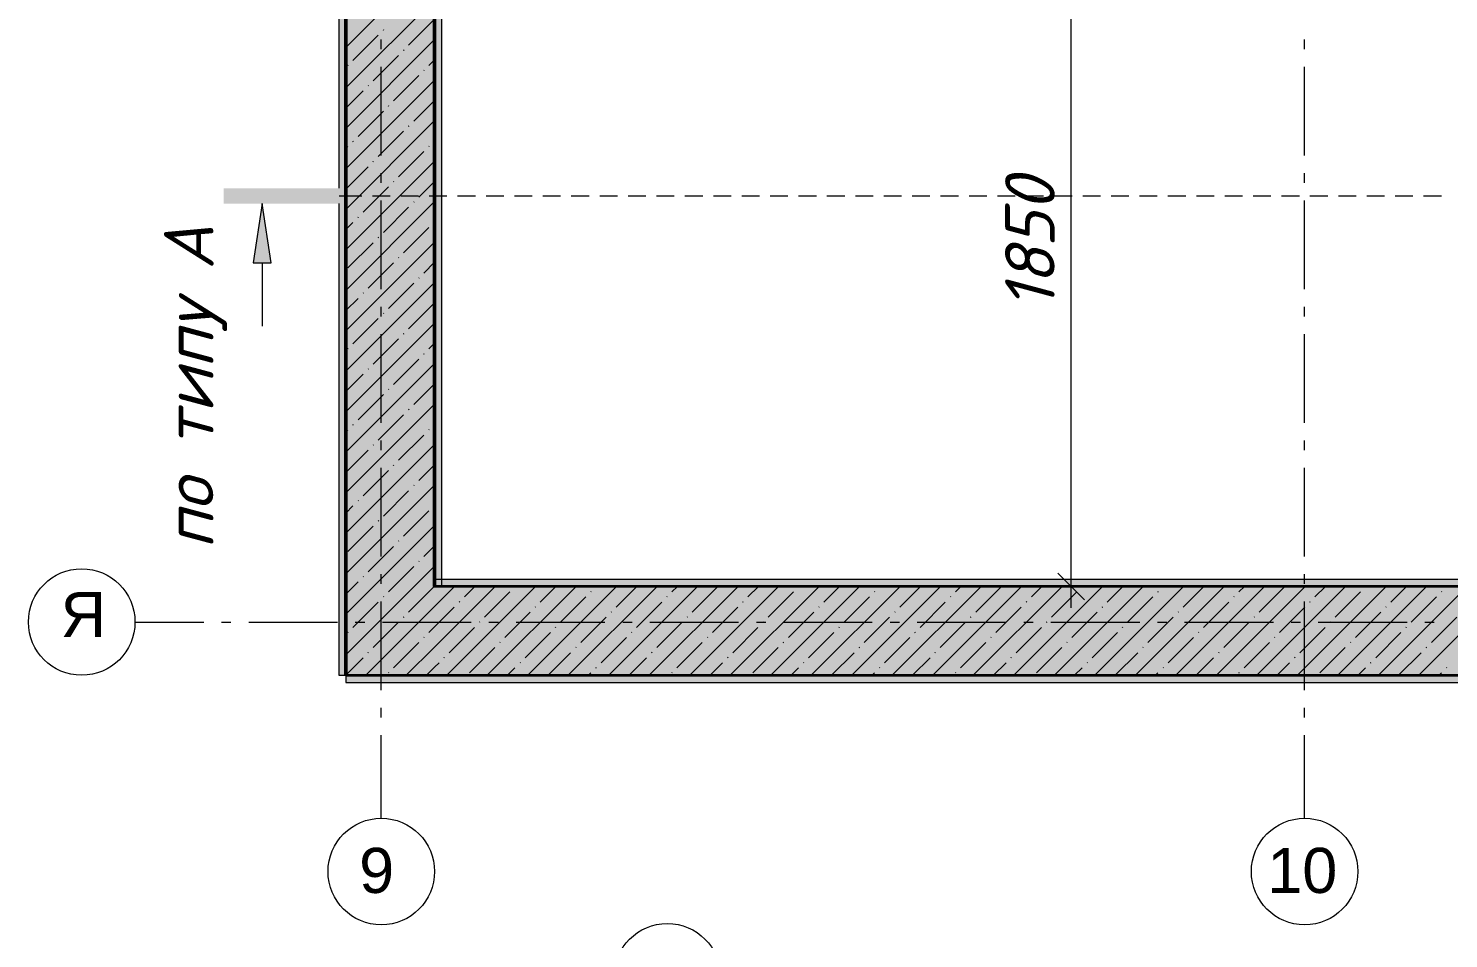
# Model space of a CAD drawing. Header units: millimetres. Extents: x -81576 to 1046824, y -248937 to 691537.
# Drawn here: x -65802 to -57805, y 637622 to 642749 of the extents above; entities that cross this region are included whole.
import ezdxf

# ---------------------------------------------------------------- set-up
doc = ezdxf.new("R2010")
doc.units = ezdxf.units.MM
doc.layers.add('PDF _Геометрия', color=7, linetype='Continuous', true_color=0x1d1d1d)
doc.layers.add('PDF _Сплошная заливка', color=7, linetype='Continuous', true_color=0xffffff)
doc.layers.add('PDF _Текст', color=7, linetype='Continuous')
doc.styles.add('PDF ArialMT', font='arial.ttf')
doc.styles.add('PDF ISOCPEUR Italic', font='isocpeui.ttf')

msp = doc.modelspace()

# ---------------------------------------------------------------- hatches: boundary and pattern name
at = {"layer": 'PDF _Сплошная заливка', "true_color": 0x636466, "transparency": 33554559}
for points in [[(-63475.4, 639645.2), (-63475.1, 639645.2), (-63475.1, 646365.2), (-63515.1, 646365.2), (-63515.1, 639645.2)], [(-64055.1, 639105.2), (-64015.1, 639105.2), (-64015.1, 645905.2), (-64055.1, 645905.2), (-64055.1, 641848.5), (-64052, 641848.5), (-64052, 641761.8), (-64055.1, 641761.8), (-64055.1, 639605.2)], [(-64436.2, 641761.8), (-64052, 641761.8), (-64052, 641848.5), (-64702, 641848.5), (-64702, 641761.8), (-64486.2, 641761.8)], [(-46615.1, 639605.2), (-46115.1, 639605.2), (-46115.1, 639645.2), (-63515.1, 639645.2), (-63515.1, 639605.2), (-46842.7, 639605.2)], [(-46615.1, 639105.2), (-46615.1, 639605.2), (-63515.1, 639605.2), (-63515.1, 639105.2), (-46842.7, 639105.2)], [(-46842.7, 639065.2), (-46615.1, 639065.2), (-46615.1, 639105.2), (-64015.1, 639105.2), (-64015.1, 639065.2), (-49115.1, 639065.2)]]:
    msp.add_hatch(color=251, dxfattribs=at).paths.add_polyline_path(points)

# ---------------------------------------------------------------- linework, layer by layer
at = {"layer": 'PDF _Геометрия', "color": 7, "lineweight": 35}
msp.add_lwpolyline([(-45615.1, 638519.5), (-45615.1, 639105.2), (-45615.1, 646405.2), (-45615.1, 646905.2), (-63515.1, 646905.2), (-63515.1, 646405.2), (-46115.1, 646405.2), (-46115.1, 639605.2), (-63515.1, 639605.2), (-63515.1, 645905.2), (-63515.1, 646905.2), (-64515.1, 646905.2), (-64515.1, 645905.2), (-64015.1, 645905.2), (-64015.1, 639105.2), (-63515.1, 639105.2), (-46615.1, 639105.2)], dxfattribs=at)
at = {"layer": 'PDF _Геометрия', "color": 7, "lineweight": 9}
for points in [[(-59929.6, 639485.2), (-59929.6, 643305.2), (-59929.6, 643805.2), (-59929.6, 646525.2)], [(-63815.1, 642632.8), (-63815.1, 642685.7)], [(-58615.1, 642632.8), (-58615.1, 642685.7)], [(-63815.1, 642032.8), (-63815.1, 642532.8)], [(-58615.1, 642032.8), (-58615.1, 642532.8)], [(-63815.1, 641879.9), (-63815.1, 641932.8)], [(-58615.1, 641879.9), (-58615.1, 641932.8)], [(-63815.1, 641279.9), (-63815.1, 641779.9)], [(-58615.1, 641279.9), (-58615.1, 641779.9)], [(-64486.2, 641428.1), (-64486.2, 641071.9)], [(-63815.1, 641126.9), (-63815.1, 641179.9)], [(-58615.1, 641126.9), (-58615.1, 641179.9)], [(-63815.1, 640526.9), (-63815.1, 641026.9)], [(-58615.1, 640526.9), (-58615.1, 641026.9)], [(-63815.1, 640374), (-63815.1, 640426.9)], [(-58615.1, 640374), (-58615.1, 640426.9)], [(-63815.1, 639774), (-63815.1, 640274)], [(-58615.1, 639774), (-58615.1, 640274)], [(-63815.1, 639621.1), (-63815.1, 639674)], [(-58615.1, 639621.1), (-58615.1, 639674)], [(-60035.7, 639605.2), (-59929.6, 639605.2), (-59809.6, 639605.2)], [(-63815.1, 639021.1), (-63815.1, 639521.1)], [(-58615.1, 639021.1), (-58615.1, 639521.1)], [(-65202.4, 639405.2), (-64814.5, 639405.2)], [(-64714.5, 639405.2), (-64661.6, 639405.2)], [(-64561.6, 639405.2), (-64061.6, 639405.2)], [(-63961.6, 639405.2), (-63908.7, 639405.2)], [(-63808.7, 639405.2), (-63308.7, 639405.2)], [(-63208.7, 639405.2), (-63155.8, 639405.2)], [(-63055.8, 639405.2), (-62555.8, 639405.2)], [(-62455.8, 639405.2), (-62402.8, 639405.2)], [(-62302.8, 639405.2), (-61802.8, 639405.2)], [(-61702.8, 639405.2), (-61649.9, 639405.2)], [(-61549.9, 639405.2), (-61049.9, 639405.2)], [(-60949.9, 639405.2), (-60897, 639405.2)], [(-60797, 639405.2), (-60297, 639405.2)], [(-60197, 639405.2), (-60144.1, 639405.2)], [(-60044.1, 639405.2), (-59544.1, 639405.2)], [(-59444.1, 639405.2), (-59391.2, 639405.2)], [(-59291.2, 639405.2), (-58791.2, 639405.2)], [(-58691.2, 639405.2), (-58638.3, 639405.2)], [(-58538.3, 639405.2), (-58038.3, 639405.2)], [(-57938.3, 639405.2), (-57885.3, 639405.2)], [(-63815.1, 638868.2), (-63815.1, 638921.1)], [(-58615.1, 638868.2), (-58615.1, 638921.1)], [(-63815.1, 638299.7), (-63815.1, 638768.2)], [(-58615.1, 638299.7), (-58615.1, 638768.2)]]:
    msp.add_lwpolyline(points, dxfattribs=at)
at = {"layer": 'PDF _Геометрия', "color": 7, "lineweight": 15}
for points in [[(-63515.1, 639605.2), (-63475.1, 639605.2), (-63475.1, 646405.2), (-63515.1, 646405.2), (-63515.1, 645905.2)], [(-64015.1, 645905.2), (-64055.1, 645905.2), (-64055.1, 641848.5)], [(-64055.1, 641761.8), (-64055.1, 639105.2), (-64015.1, 639105.2)]]:
    msp.add_lwpolyline(points, dxfattribs=at)
at = {"layer": 'PDF _Геометрия', "color": 7, "lineweight": 50}
for points in [[(-64015.1, 639105.2), (-64015.1, 645905.2)], [(-63515.1, 645905.2), (-63515.1, 639605.2)]]:
    msp.add_lwpolyline(points, dxfattribs=at)
at = {"layer": 'PDF _Геометрия', "color": 250, "lineweight": 9, "true_color": 0x2c2c2c}
for points in [[(-64015.1, 642642.1), (-63515.1, 643142.1)], [(-64015.1, 642414), (-63515.1, 642914)], [(-63661.1, 642654), (-63518.5, 642796.5)], [(-63803.6, 642739.5), (-63801.3, 642741.9)], [(-64015.1, 642185.9), (-63515.1, 642685.9)], [(-63974.7, 642568.4), (-63832.2, 642711)], [(-63860.7, 642454.4), (-63718.1, 642596.9)], [(-63689.6, 642625.4), (-63687.2, 642627.8)], [(-63547, 642539.9), (-63515.1, 642571.8)], [(-64003.2, 642539.9), (-64000.9, 642542.3)], [(-63746.6, 642340.3), (-63604.1, 642482.9)], [(-63575.5, 642511.4), (-63573.2, 642513.8)], [(-64015.1, 641957.8), (-63515.1, 642457.8)], [(-64015.1, 642299.9), (-63917.7, 642397.4)], [(-63889.2, 642425.9), (-63886.8, 642428.2)], [(-63775.1, 642311.8), (-63772.8, 642314.2)], [(-63632.6, 642226.3), (-63515.1, 642343.7)], [(-63946.2, 642140.7), (-63803.6, 642283.3)], [(-64015.1, 641729.7), (-63515.1, 642229.7)], [(-63832.2, 642026.7), (-63689.6, 642169.3)], [(-63661.1, 642197.8), (-63658.7, 642200.1)], [(-64015.1, 642071.8), (-64003.2, 642083.7)], [(-63974.7, 642112.2), (-63972.3, 642114.6)], [(-63547, 642083.7), (-63544.7, 642086.1)], [(-63518.5, 642112.2), (-63515.1, 642115.6)], [(-64015.1, 641501.6), (-63515.1, 642001.6)], [(-63860.7, 641998.2), (-63858.3, 642000.5)], [(-63718.1, 641912.6), (-63575.5, 642055.2)], [(-64015.1, 641843.7), (-63889.2, 641969.7)], [(-63917.7, 641713.1), (-63775.1, 641855.6)], [(-63746.6, 641884.1), (-63744.2, 641886.5)], [(-63604.1, 641798.6), (-63515.1, 641887.5)], [(-64015.1, 641273.5), (-63515.1, 641773.5)], [(-63632.6, 641770.1), (-63630.2, 641772.4)], [(-63946.2, 641684.5), (-63943.8, 641686.9)], [(-63803.6, 641599), (-63661.1, 641741.6)], [(-64015.1, 641615.6), (-63974.7, 641656)], [(-63689.6, 641485), (-63547, 641627.5)], [(-63518.5, 641656), (-63516.1, 641658.4)], [(-64015.1, 641045.4), (-63515.1, 641545.4)], [(-64003.2, 641399.4), (-63860.7, 641542)], [(-63832.2, 641570.5), (-63829.8, 641572.9)], [(-63718.1, 641456.4), (-63715.7, 641458.8)], [(-63889.2, 641285.4), (-63746.6, 641427.9)], [(-63575.5, 641370.9), (-63515.1, 641431.3)], [(-64015.1, 640817.3), (-63515.1, 641317.3)], [(-63775.1, 641171.3), (-63632.6, 641313.9)], [(-63604.1, 641342.4), (-63601.7, 641344.8)], [(-64015.1, 641159.4), (-63946.2, 641228.3)], [(-63917.7, 641256.9), (-63915.3, 641259.2)], [(-63661.1, 641057.3), (-63518.5, 641199.8)], [(-63974.7, 640971.7), (-63832.2, 641114.3)], [(-63803.6, 641142.8), (-63801.3, 641145.2)], [(-64015.1, 640589.2), (-63515.1, 641089.2)], [(-63860.7, 640857.7), (-63718.1, 641000.2)], [(-63689.6, 641028.8), (-63687.2, 641031.1)], [(-63547, 640943.2), (-63515.1, 640975.1)], [(-64003.2, 640943.2), (-64000.9, 640945.6)], [(-63746.6, 640743.6), (-63604.1, 640886.2)], [(-63575.5, 640914.7), (-63573.2, 640917.1)], [(-64015.1, 640361.1), (-63515.1, 640861.1)], [(-64015.1, 640703.2), (-63917.7, 640800.7)], [(-63889.2, 640829.2), (-63886.8, 640831.5)], [(-63775.1, 640715.1), (-63772.8, 640717.5)], [(-63632.6, 640629.6), (-63515.1, 640747)], [(-63946.2, 640544), (-63803.6, 640686.6)], [(-64015.1, 640133), (-63515.1, 640633)], [(-63832.2, 640430), (-63689.6, 640572.6)], [(-63661.1, 640601.1), (-63658.7, 640603.4)], [(-64015.1, 640475.1), (-64003.2, 640487)], [(-63974.7, 640515.5), (-63972.3, 640517.9)], [(-63547, 640487), (-63544.7, 640489.4)], [(-63518.5, 640515.5), (-63515.1, 640518.9)], [(-64015.1, 639904.9), (-63515.1, 640404.9)], [(-63860.7, 640401.5), (-63858.3, 640403.9)], [(-63718.1, 640316), (-63575.5, 640458.5)], [(-64015.1, 640247), (-63889.2, 640373)], [(-63917.7, 640116.4), (-63775.1, 640258.9)], [(-63746.6, 640287.4), (-63744.2, 640289.8)], [(-63604.1, 640201.9), (-63515.1, 640290.8)], [(-64015.1, 639676.8), (-63515.1, 640176.8)], [(-63632.6, 640173.4), (-63630.2, 640175.8)], [(-63946.2, 640087.9), (-63943.8, 640090.2)], [(-63803.6, 640002.3), (-63661.1, 640144.9)], [(-64015.1, 640018.9), (-63974.7, 640059.3)], [(-63689.6, 639888.3), (-63547, 640030.8)], [(-63518.5, 640059.3), (-63516.1, 640061.7)], [(-64015.1, 639448.7), (-63515.1, 639948.7)], [(-64003.2, 639802.7), (-63860.7, 639945.3)], [(-63832.2, 639973.8), (-63829.8, 639976.2)], [(-63718.1, 639859.8), (-63715.7, 639862.1)], [(-63575.5, 639774.2), (-63515.1, 639834.6)], [(-63889.2, 639688.7), (-63746.6, 639831.2)], [(-64015.1, 639220.6), (-63515.1, 639720.6)], [(-63775.1, 639574.6), (-63632.6, 639717.2)], [(-63604.1, 639745.7), (-63601.7, 639748.1)], [(-64015.1, 639562.7), (-63946.2, 639631.7)], [(-63917.7, 639660.2), (-63915.3, 639662.5)], [(-63902.5, 639105.2), (-63515.1, 639492.5), (-63402.5, 639605.2)], [(-63674.4, 639105.2), (-63515.1, 639264.4), (-63174.4, 639605.2)], [(-63661.1, 639460.6), (-63518.5, 639603.1)], [(-63446.3, 639105.2), (-62946.3, 639605.2)], [(-63347.4, 639546.1), (-63288.4, 639605.2)], [(-63218.2, 639105.2), (-62718.2, 639605.2)], [(-63062.3, 639603.1), (-63060.3, 639605.2)], [(-62990.1, 639105.2), (-62490.1, 639605.2)], [(-62919.8, 639517.6), (-62832.2, 639605.2)], [(-62762, 639105.2), (-62262, 639605.2)], [(-62606.1, 639603.1), (-62604.1, 639605.2)], [(-62533.9, 639105.2), (-62033.9, 639605.2)], [(-62492.1, 639489.1), (-62376, 639605.2)], [(-62305.8, 639105.2), (-61805.8, 639605.2)], [(-62178.4, 639574.6), (-62147.9, 639605.2)], [(-62077.7, 639105.2), (-61577.7, 639605.2)], [(-62064.4, 639460.6), (-61921.8, 639603.1)], [(-61849.6, 639105.2), (-61349.6, 639605.2)], [(-61750.7, 639546.1), (-61691.7, 639605.2)], [(-61621.5, 639105.2), (-61121.5, 639605.2)], [(-61465.6, 639603.1), (-61463.6, 639605.2)], [(-61393.4, 639105.2), (-60893.4, 639605.2)], [(-61323.1, 639517.6), (-61235.5, 639605.2)], [(-61165.3, 639105.2), (-60665.3, 639605.2)], [(-61009.4, 639603.1), (-61007.4, 639605.2)], [(-60937.2, 639105.2), (-60437.2, 639605.2)], [(-60895.4, 639489.1), (-60779.3, 639605.2)], [(-60709.1, 639105.2), (-60209.1, 639605.2)], [(-60581.7, 639574.6), (-60551.2, 639605.2)], [(-60481, 639105.2), (-59981, 639605.2)], [(-60467.7, 639460.6), (-60325.1, 639603.1)], [(-60252.9, 639105.2), (-59752.9, 639605.2)], [(-60154.1, 639546.1), (-60095, 639605.2)], [(-60024.8, 639105.2), (-59524.8, 639605.2)], [(-59868.9, 639603.1), (-59866.9, 639605.2)], [(-59796.7, 639105.2), (-59296.7, 639605.2)], [(-59726.4, 639517.6), (-59638.8, 639605.2)], [(-59568.6, 639105.2), (-59068.6, 639605.2)], [(-59412.7, 639603.1), (-59410.7, 639605.2)], [(-59340.5, 639105.2), (-58840.5, 639605.2)], [(-59298.7, 639489.1), (-59182.6, 639605.2)], [(-59112.4, 639105.2), (-58612.4, 639605.2)], [(-58985.1, 639574.6), (-58954.5, 639605.2)], [(-58884.3, 639105.2), (-58384.3, 639605.2)], [(-58871, 639460.6), (-58728.4, 639603.1)], [(-58656.2, 639105.2), (-58156.2, 639605.2)], [(-58557.4, 639546.1), (-58498.3, 639605.2)], [(-58428.1, 639105.2), (-57928.1, 639605.2)], [(-58272.2, 639603.1), (-58270.2, 639605.2)], [(-58200, 639105.2), (-57700, 639605.2)], [(-58129.7, 639517.6), (-58042.1, 639605.2)], [(-57971.9, 639105.2), (-57471.9, 639605.2)], [(-57816, 639603.1), (-57814, 639605.2)], [(-63974.7, 639375), (-63832.2, 639517.6)], [(-63803.6, 639546.1), (-63801.3, 639548.5)], [(-63376, 639517.6), (-63373.6, 639520)], [(-63233.4, 639432.1), (-63090.8, 639574.6)], [(-62805.7, 639403.6), (-62663.1, 639546.1)], [(-62634.6, 639574.6), (-62632.3, 639577)], [(-62378, 639375), (-62235.5, 639517.6)], [(-62206.9, 639546.1), (-62204.6, 639548.5)], [(-61779.3, 639517.6), (-61776.9, 639520)], [(-61636.7, 639432.1), (-61494.1, 639574.6)], [(-61209, 639403.6), (-61066.5, 639546.1)], [(-61037.9, 639574.6), (-61035.6, 639577)], [(-60781.3, 639375), (-60638.8, 639517.6)], [(-60610.3, 639546.1), (-60607.9, 639548.5)], [(-60182.6, 639517.6), (-60180.2, 639520)], [(-60040, 639432.1), (-59897.4, 639574.6)], [(-59612.3, 639403.6), (-59469.8, 639546.1)], [(-59441.3, 639574.6), (-59438.9, 639577)], [(-59184.6, 639375), (-59042.1, 639517.6)], [(-59013.6, 639546.1), (-59011.2, 639548.5)], [(-58585.9, 639517.6), (-58583.5, 639520)], [(-58443.3, 639432.1), (-58300.8, 639574.6)], [(-58015.6, 639403.6), (-57873.1, 639546.1)], [(-57844.6, 639574.6), (-57842.2, 639577)], [(-63689.6, 639432.1), (-63687.2, 639434.4)], [(-63547, 639346.5), (-63515.1, 639378.4), (-63404.5, 639489.1)], [(-63119.3, 639318), (-62976.8, 639460.6)], [(-62948.3, 639489.1), (-62945.9, 639491.5)], [(-62520.6, 639460.6), (-62518.2, 639463)], [(-62092.9, 639432.1), (-62090.5, 639434.4)], [(-61950.3, 639346.5), (-61807.8, 639489.1)], [(-61522.6, 639318), (-61380.1, 639460.6)], [(-61351.6, 639489.1), (-61349.2, 639491.5)], [(-60923.9, 639460.6), (-60921.5, 639463)], [(-60496.2, 639432.1), (-60493.8, 639434.4)], [(-60353.6, 639346.5), (-60211.1, 639489.1)], [(-59926, 639318), (-59783.4, 639460.6)], [(-59754.9, 639489.1), (-59752.5, 639491.5)], [(-59327.2, 639460.6), (-59324.8, 639463)], [(-58899.5, 639432.1), (-58897.1, 639434.4)], [(-58757, 639346.5), (-58614.4, 639489.1)], [(-58329.3, 639318), (-58186.7, 639460.6)], [(-58158.2, 639489.1), (-58155.8, 639491.5)], [(-63860.7, 639261), (-63718.1, 639403.6)], [(-63433, 639232.5), (-63290.4, 639375)], [(-63261.9, 639403.6), (-63259.5, 639405.9)], [(-62834.2, 639375), (-62831.8, 639377.4)], [(-62691.7, 639289.5), (-62549.1, 639432.1)], [(-62264, 639261), (-62121.4, 639403.6)], [(-61836.3, 639232.5), (-61693.7, 639375)], [(-61665.2, 639403.6), (-61662.8, 639405.9)], [(-61237.5, 639375), (-61235.2, 639377.4)], [(-61095, 639289.5), (-60952.4, 639432.1)], [(-60667.3, 639261), (-60524.7, 639403.6)], [(-60239.6, 639232.5), (-60097, 639375)], [(-60068.5, 639403.6), (-60066.1, 639405.9)], [(-59640.8, 639375), (-59638.5, 639377.4)], [(-59498.3, 639289.5), (-59355.7, 639432.1)], [(-59070.6, 639261), (-58928, 639403.6)], [(-58642.9, 639232.5), (-58500.3, 639375)], [(-58471.8, 639403.6), (-58469.5, 639405.9)], [(-58044.1, 639375), (-58041.8, 639377.4)], [(-57901.6, 639289.5), (-57759, 639432.1)], [(-64003.2, 639346.5), (-64000.9, 639348.9)], [(-63746.6, 639146.9), (-63604.1, 639289.5)], [(-63575.5, 639318), (-63573.2, 639320.4)], [(-63147.9, 639289.5), (-63145.5, 639291.9)], [(-63005.3, 639204), (-62862.7, 639346.5)], [(-62577.6, 639175.5), (-62435, 639318)], [(-62406.5, 639346.5), (-62404.2, 639348.9)], [(-62149.9, 639146.9), (-62007.4, 639289.5)], [(-61978.8, 639318), (-61976.5, 639320.4)], [(-61551.2, 639289.5), (-61548.8, 639291.9)], [(-61408.6, 639204), (-61266, 639346.5)], [(-60980.9, 639175.5), (-60838.4, 639318)], [(-60809.8, 639346.5), (-60807.5, 639348.9)], [(-60553.2, 639146.9), (-60410.7, 639289.5)], [(-60382.2, 639318), (-60379.8, 639320.4)], [(-59954.5, 639289.5), (-59952.1, 639291.9)], [(-59811.9, 639204), (-59669.4, 639346.5)], [(-59384.2, 639175.5), (-59241.7, 639318)], [(-59213.2, 639346.5), (-59210.8, 639348.9)], [(-58956.5, 639146.9), (-58814, 639289.5)], [(-58785.5, 639318), (-58783.1, 639320.4)], [(-58357.8, 639289.5), (-58355.4, 639291.9)], [(-58215.2, 639204), (-58072.7, 639346.5)], [(-64015.1, 639106.5), (-63917.7, 639204)], [(-63889.2, 639232.5), (-63886.8, 639234.9)], [(-63461.5, 639204), (-63459.1, 639206.3)], [(-63318.9, 639118.4), (-63176.4, 639261)], [(-62876, 639105.2), (-62748.7, 639232.5)], [(-62720.2, 639261), (-62717.8, 639263.4)], [(-62419.8, 639105.2), (-62321, 639204)], [(-62292.5, 639232.5), (-62290.1, 639234.9)], [(-61864.8, 639204), (-61862.4, 639206.3)], [(-61722.2, 639118.4), (-61579.7, 639261)], [(-61279.3, 639105.2), (-61152, 639232.5)], [(-61123.5, 639261), (-61121.1, 639263.4)], [(-60823.1, 639105.2), (-60724.3, 639204)], [(-60695.8, 639232.5), (-60693.4, 639234.9)], [(-60268.1, 639204), (-60265.7, 639206.3)], [(-60125.5, 639118.4), (-59983, 639261)], [(-59682.6, 639105.2), (-59555.3, 639232.5)], [(-59526.8, 639261), (-59524.4, 639263.4)], [(-59226.4, 639105.2), (-59127.6, 639204)], [(-59099.1, 639232.5), (-59096.7, 639234.9)], [(-58671.4, 639204), (-58669, 639206.3)], [(-58528.9, 639118.4), (-58386.3, 639261)], [(-58085.9, 639105.2), (-57958.6, 639232.5)], [(-57930.1, 639261), (-57927.7, 639263.4)], [(-63775.1, 639118.4), (-63772.8, 639120.8)], [(-63560.3, 639105.2), (-63515.1, 639150.3), (-63490, 639175.5)], [(-63104.1, 639105.2), (-63062.3, 639146.9)], [(-63033.8, 639175.5), (-63031.4, 639177.8)], [(-62647.9, 639105.2), (-62634.6, 639118.4)], [(-62606.1, 639146.9), (-62603.7, 639149.3)], [(-62178.4, 639118.4), (-62176.1, 639120.8)], [(-61963.6, 639105.2), (-61893.3, 639175.5)], [(-61507.4, 639105.2), (-61465.6, 639146.9)], [(-61437.1, 639175.5), (-61434.7, 639177.8)], [(-61051.2, 639105.2), (-61037.9, 639118.4)], [(-61009.4, 639146.9), (-61007.1, 639149.3)], [(-60581.7, 639118.4), (-60579.4, 639120.8)], [(-60366.9, 639105.2), (-60296.6, 639175.5)], [(-59910.7, 639105.2), (-59868.9, 639146.9)], [(-59840.4, 639175.5), (-59838, 639177.8)], [(-59454.5, 639105.2), (-59441.3, 639118.4)], [(-59412.7, 639146.9), (-59410.4, 639149.3)], [(-58985.1, 639118.4), (-58982.7, 639120.8)], [(-58770.2, 639105.2), (-58699.9, 639175.5)], [(-58314, 639105.2), (-58272.2, 639146.9)], [(-58243.7, 639175.5), (-58241.4, 639177.8)], [(-57857.8, 639105.2), (-57844.6, 639118.4)], [(-57816, 639146.9), (-57813.7, 639149.3)]]:
    msp.add_lwpolyline(points, dxfattribs=at)
at = {"layer": 'PDF _Геометрия', "color": 7, "lineweight": 9}
msp.add_lwpolyline([(-64436.2, 641428.1), (-64486.2, 641761.8), (-64536.2, 641428.1)], close=True, dxfattribs=at)
at = {"layer": 'PDF _Геометрия', "color": 8, "lineweight": 9, "true_color": 0x808080}
for points in [[(-64052, 641805.2), (-63925.1, 641805.2)], [(-63865.1, 641805.2), (-63765.1, 641805.2)], [(-63705.1, 641805.2), (-63605.1, 641805.2)], [(-63545.1, 641805.2), (-63445.1, 641805.2)], [(-63385.1, 641805.2), (-63285.1, 641805.2)], [(-63225.1, 641805.2), (-63125.1, 641805.2)], [(-63065.1, 641805.2), (-62965.1, 641805.2)], [(-62905.1, 641805.2), (-62805.1, 641805.2)], [(-62745.1, 641805.2), (-62645.1, 641805.2)], [(-62585.1, 641805.2), (-62485.1, 641805.2)], [(-62425.1, 641805.2), (-62325.1, 641805.2)], [(-62265.1, 641805.2), (-62165.1, 641805.2)], [(-62105.1, 641805.2), (-62005.1, 641805.2)], [(-61945.1, 641805.2), (-61845.1, 641805.2)], [(-61785.1, 641805.2), (-61685.1, 641805.2)], [(-61625.1, 641805.2), (-61525.1, 641805.2)], [(-61465.1, 641805.2), (-61365.1, 641805.2)], [(-61305.1, 641805.2), (-61205.1, 641805.2)], [(-61145.1, 641805.2), (-61045.1, 641805.2)], [(-60985.1, 641805.2), (-60885.1, 641805.2)], [(-60825.1, 641805.2), (-60725.1, 641805.2)], [(-60665.1, 641805.2), (-60565.1, 641805.2)], [(-60505.1, 641805.2), (-60405.1, 641805.2)], [(-60345.1, 641805.2), (-60245.1, 641805.2)], [(-60185.1, 641805.2), (-60085.1, 641805.2)], [(-60025.1, 641805.2), (-59925.1, 641805.2)], [(-59865.1, 641805.2), (-59765.1, 641805.2)], [(-59705.1, 641805.2), (-59605.1, 641805.2)], [(-59545.1, 641805.2), (-59445.1, 641805.2)], [(-59385.1, 641805.2), (-59285.1, 641805.2)], [(-59225.1, 641805.2), (-59125.1, 641805.2)], [(-59065.1, 641805.2), (-58965.1, 641805.2)], [(-58905.1, 641805.2), (-58805.1, 641805.2)], [(-58745.1, 641805.2), (-58645.1, 641805.2)], [(-58585.1, 641805.2), (-58485.1, 641805.2)], [(-58425.1, 641805.2), (-58325.1, 641805.2)], [(-58265.1, 641805.2), (-58165.1, 641805.2)], [(-58105.1, 641805.2), (-58005.1, 641805.2)], [(-57945.1, 641805.2), (-57845.1, 641805.2)]]:
    msp.add_lwpolyline(points, dxfattribs=at)
at = {"layer": 'PDF _Геометрия', "color": 7, "lineweight": 20}
msp.add_lwpolyline([(-60004.6, 639680.2), (-59929.6, 639605.2), (-59854.6, 639530.2)], dxfattribs=at)
at = {"layer": 'PDF _Геометрия', "color": 7, "lineweight": 15}
for points in [[(-46115.1, 639645.2), (-63515.1, 639645.2), (-63515.1, 639605.2), (-46115.1, 639605.2)], [(-64015.1, 639065.2), (-46615.1, 639065.2), (-46615.1, 639105.2), (-64015.1, 639105.2)]]:
    msp.add_lwpolyline(points, close=True, dxfattribs=at)
at = {"layer": 'PDF _Геометрия', "color": 7, "lineweight": 20}
for centre in [(-65502.4, 639405.2), (-63815.1, 637999.7), (-58615.1, 637999.7), (-62204.3, 637406.9)]:
    msp.add_circle(centre, 300, dxfattribs=at)
at = {"layer": 'PDF _Сплошная заливка', "lineweight": 35, "transparency": 33554559}
msp.add_solid([(-63515.1, 639105.2), (-63515.1, 645905.2), (-64015.1, 639105.2), (-64015.1, 645905.2)], dxfattribs=at)
at = {"layer": 'PDF _Сплошная заливка', "color": 7, "lineweight": 35, "transparency": 33554559}
msp.add_solid([(-64515.1, 641428.1), (-64436.2, 641428.1), (-64536.2, 641428.1), (-64486.2, 641761.8)], dxfattribs=at)

# ---------------------------------------------------------------- texts
at = {"layer": 'PDF _Текст', "char_height": 279.4, "attachment_point": 4, "rotation": 90, "style": 'PDF ISOCPEUR Italic'}
for s, insert in [('1850', (-60162.3, 641163.1)), ('по типу А', (-64861.7, 639816.5))]:
    msp.add_mtext(s, dxfattribs=dict(at, insert=insert))
at = {"layer": 'PDF _Текст', "char_height": 254, "attachment_point": 4, "style": 'PDF ArialMT'}
for s, insert in [('Я', (-65621.1, 639447.5)), ('9', (-63940, 638004.3)), ('10', (-58825.9, 638004.3))]:
    msp.add_mtext(s, dxfattribs=dict(at, insert=insert))

doc.saveas('drawing.dxf')
